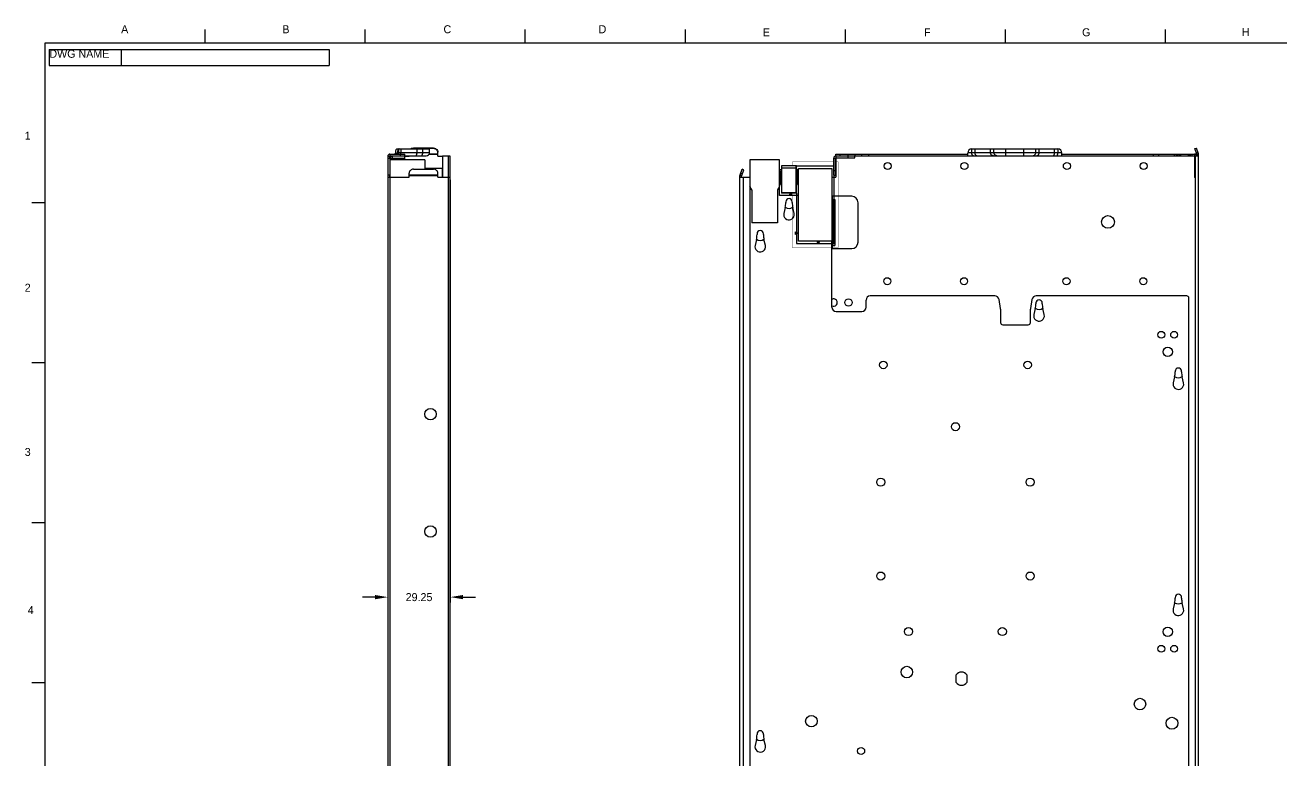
# Model space of a CAD drawing. Header units: millimetres. Extents: x 27 to 822, y 22 to 571.
# Drawn here: x 27.4 to 498.7, y 294.8 to 570.6 of the extents above; entities that cross this region are included whole.
import ezdxf

# ---------------------------------------------------------------- set-up
doc = ezdxf.new("R2010")
doc.units = ezdxf.units.MM
doc.header["$LTSCALE"] = 46.255
doc.header["$PDMODE"] = 3
doc.header["$PDSIZE"] = 0.3125
doc.layers.get('0').update_dxf_attribs({"linetype": 'CONTINUOUS'})
doc.layers.get('Defpoints').update_dxf_attribs({"linetype": 'CONTINUOUS'})
for name, color, linetype in [('DFAC36MR000_DXF_CONTINUOUS_LINE', 7, 'CONTINUOUS'), ('DFHS03FR014_DXF_CONTINUOUS_LINE', 7, 'CONTINUOUS'), ('OES-SLED-ASSY-NOKIA-RDXF_FORMAT', 7, 'CONTINUOUS'), ('S9N-10123543DXF_CONTINUOUS_LINE', 7, 'CONTINUOUS'), ('S9N-MB-REF_DXF_CONTINUOUS_LINE', 7, 'CONTINUOUS'), ('S9N-MB-TRAY-BASE-1DXF_DIMENSION', 7, 'CONTINUOUS'), ('S9N-MB-TRAY-DXF_CONTINUOUS_LINE', 7, 'CONTINUOUS')]:
    doc.layers.add(name, color=color, linetype=linetype)
doc.styles.add('TEXTSTYLE_2', font='txt')
doc.dimstyles.new('DIMSTYLE_1', dxfattribs={"dimtxt": 3, "dimasz": 4.76, "dimexe": 2, "dimexo": 1, "dimgap": 3, "dimtad": 0, "dimtih": 1, "dimtoh": 1, "dimlfac": 1.25, "dimdsep": 46, "dimtxsty": 'Standard', "dimblk": '_FILLED', "dimblk1": '_FILLED', "dimblk2": '_FILLED', "dimcen": 0.09, "dimadec": 0, "dimazin": 0, "dimtp": 0.01, "dimtm": 0.01, "dimtfac": 1, "dimtofl": 0, "dimtmove": 0, "dimatfit": 3, "dimldrblk": '_FILLED', "dimfxl": 1, "dimtolj": 1, "dimarcsym": 0})

# ---------------------------------------------------------------- blocks, each defined once
blk = doc.blocks.new('_FILLED')
at = {"color": 0, "linetype": 'ByBlock'}
blk.add_solid([(0, 0), (-1, 0.167), (-1, -0.167)], dxfattribs=at)
blk = doc.blocks.new('*D7')
at = {"layer": 'Defpoints', "color": 0}
for p in [(163.44, 513.57), (186.84, 513.57), (186.84, 356.16)]:
    blk.add_point(p, dxfattribs=at)
at = {"layer": 'S9N-MB-TRAY-BASE-1DXF_DIMENSION', "color": 0, "linetype": 'Continuous', "lineweight": -2}
for p, q in [((163.44, 512.57), (163.44, 354.16)), ((186.84, 512.57), (186.84, 354.16)), ((158.68, 356.16), (153.92, 356.16)), ((191.6, 356.16), (196.36, 356.16))]:
    blk.add_line(p, q, dxfattribs=at)
at = {"layer": 'S9N-MB-TRAY-BASE-1DXF_DIMENSION', "color": 0, "lineweight": -2, "xscale": 4.76, "yscale": 4.76, "zscale": 4.76}
blk.add_blockref('_FILLED', (163.44, 356.16), dxfattribs=at)
at = {"layer": 'S9N-MB-TRAY-BASE-1DXF_DIMENSION', "color": 0, "lineweight": -2, "xscale": 4.76, "yscale": 4.76, "zscale": 4.76, "rotation": 180}
blk.add_blockref('_FILLED', (186.84, 356.16), dxfattribs=at)
at = {"layer": 'S9N-MB-TRAY-BASE-1DXF_DIMENSION', "color": 0, "insert": (175.14, 357.66), "char_height": 3, "attachment_point": 2}
blk.add_mtext('\\A1;29.25', dxfattribs=at)
blk = doc.blocks.new('*T14')
at = {"color": 0, "linetype": 'Continuous', "lineweight": -2}
for p, q in [((0, 0), (105, 0)), ((0, 0), (0, -6)), ((27, 0), (27, -6)), ((105, 0), (105, -6)), ((0, -6), (105, -6))]:
    blk.add_line(p, q, dxfattribs=at)
at = {"color": 0, "linetype": 'Continuous', "insert": (0.06, -0.06), "char_height": 3, "width": 26.88, "attachment_point": 1}
blk.add_mtext('DWG NAME', dxfattribs=at)

msp = doc.modelspace()

# ---------------------------------------------------------------- linework, layer by layer
at = {"layer": 'DFAC36MR000_DXF_CONTINUOUS_LINE', "color": 0, "linetype": 'Continuous'}
for p, q in [((183.924, 516.9317), (177.324, 516.9317)), ((183.924, 513.5717), (183.924, 516.9317)), ((330.6716, 517.7317), (316.6716, 517.7317)), ((317.4716, 489.6117), (317.4716, 516.9317)), ((317.4716, 516.9317), (329.9516, 516.9317)), ((329.9516, 516.9317), (329.9516, 489.6117)), ((330.7516, 488.8117), (330.7516, 514.3717)), ((316.6716, 507.5717), (316.6716, 488.8117)), ((316.3602, 492.1066), (316.3602, 493.1167)), ((316.3602, 493.1167), (317.3703, 492.6117)), ((317.3703, 492.6117), (316.3602, 492.1066)), ((316.6716, 488.8117), (330.7516, 488.8117)), ((329.9516, 489.6117), (317.4716, 489.6117)), ((324.409, 489.3157), (324.4018, 489.2791)), ((324.4018, 489.2791), (324.4018, 489.2132)), ((324.4018, 489.2132), (324.409, 489.1766)), ((324.4162, 489.3376), (324.409, 489.3157)), ((324.409, 489.1766), (324.4162, 489.1546)), ((324.4305, 489.3669), (324.4162, 489.3376)), ((324.4162, 489.1546), (324.4305, 489.1254)), ((324.452, 489.3888), (324.4305, 489.3669)), ((324.4305, 489.1254), (324.452, 489.1034)), ((324.4448, 489.3157), (324.4377, 489.2717)), ((324.4377, 489.2717), (324.4377, 489.2205)), ((324.4377, 489.2205), (324.4448, 489.1766)), ((324.4735, 489.3596), (324.4448, 489.3157)), ((324.4448, 489.1766), (324.4735, 489.1327)), ((324.4878, 489.4108), (324.452, 489.3888)), ((324.452, 489.1034), (324.4878, 489.0814)), ((324.495, 489.3742), (324.4735, 489.3596)), ((324.4735, 489.1327), (324.495, 489.118)), ((324.5308, 489.4181), (324.4878, 489.4108)), ((324.4878, 489.0814), (324.5308, 489.0741)), ((324.5308, 489.3815), (324.495, 489.3742)), ((324.495, 489.118), (324.5308, 489.1107)), ((324.5738, 489.4108), (324.5308, 489.4181)), ((324.5667, 489.3742), (324.5308, 489.3815)), ((324.5308, 489.1107), (324.5667, 489.118)), ((324.5308, 489.0741), (324.5738, 489.0814)), ((324.5882, 489.3596), (324.5667, 489.3742)), ((324.5667, 489.118), (324.5882, 489.1327)), ((324.6097, 489.3888), (324.5738, 489.4108)), ((324.5738, 489.0814), (324.6097, 489.1034)), ((324.6168, 489.3157), (324.5882, 489.3596)), ((324.5882, 489.1327), (324.6168, 489.1766)), ((324.6312, 489.3669), (324.6097, 489.3888)), ((324.6097, 489.1034), (324.6312, 489.1254)), ((324.624, 489.2717), (324.6168, 489.3157)), ((324.6168, 489.1766), (324.624, 489.2205)), ((324.624, 489.2205), (324.624, 489.2717)), ((324.6455, 489.3376), (324.6312, 489.3669)), ((324.6312, 489.1254), (324.6455, 489.1546)), ((324.6527, 489.3157), (324.6455, 489.3376)), ((324.6455, 489.1546), (324.6527, 489.1766)), ((324.6598, 489.2791), (324.6527, 489.3157)), ((324.6527, 489.1766), (324.6598, 489.2132)), ((324.6598, 489.2132), (324.6598, 489.2791)), ((324.7172, 489.2717), (324.7172, 489.301)), ((324.7172, 489.301), (324.8318, 489.301)), ((324.8318, 489.2717), (324.7172, 489.2717)), ((324.7172, 489.1839), (324.7172, 489.2132)), ((324.7172, 489.2132), (324.8318, 489.2132)), ((324.8318, 489.1839), (324.7172, 489.1839)), ((324.8318, 489.301), (324.8318, 489.2717)), ((324.8318, 489.2132), (324.8318, 489.1839)), ((324.8892, 489.0741), (324.8892, 489.4181)), ((324.8892, 489.4181), (324.9322, 489.4181)), ((324.9322, 489.0741), (324.8892, 489.0741)), ((324.9322, 489.4181), (324.9322, 489.2571)), ((324.9322, 489.2571), (325.1328, 489.2571)), ((324.9322, 489.2132), (324.9322, 489.0741)), ((325.1328, 489.2132), (324.9322, 489.2132)), ((325.1328, 489.2571), (325.1328, 489.4181)), ((325.1328, 489.4181), (325.1758, 489.4181)), ((325.1328, 489.0741), (325.1328, 489.2132)), ((325.1758, 489.0741), (325.1328, 489.0741)), ((325.1758, 489.4181), (325.1758, 489.0741))]:
    msp.add_line(p, q, dxfattribs=at)
at = {"layer": 'DFAC36MR000_DXF_CONTINUOUS_LINE', "color": 0, "linetype": 'Continuous', "const_width": 0.1282}
for points in [[(315.0716, 517.9717), (315.0716, 519.3317)], [(315.0716, 519.3317), (330.6716, 519.3317)], [(331.3116, 519.3317), (332.3516, 519.3317)], [(332.3516, 519.3317), (332.3516, 487.2117)], [(315.0716, 487.2117), (315.0716, 507.5717)], [(332.3516, 487.2117), (315.0716, 487.2117)]]:
    msp.add_lwpolyline(points, dxfattribs=at)
at = {"layer": 'DFHS03FR014_DXF_CONTINUOUS_LINE', "color": 0, "linetype": 'Continuous'}
for p, q in [((310.2716, 516.4917), (311.0716, 516.4917)), ((311.0716, 517.8117), (311.0716, 507.5717)), ((311.2316, 507.7317), (311.2316, 517.9717)), ((311.2316, 517.9717), (316.5116, 517.9717)), ((311.2316, 517.1717), (316.5116, 517.1717)), ((316.5116, 507.7317), (316.5116, 517.9717)), ((316.6716, 507.5717), (316.6716, 517.8117)), ((316.6716, 516.4917), (317.4716, 516.4917)), ((310.2716, 506.7717), (310.2716, 510.1317)), ((317.4716, 506.7717), (310.2716, 506.7717)), ((311.2316, 507.7317), (311.0716, 507.5717)), ((316.6716, 507.5717), (311.0716, 507.5717)), ((316.5116, 507.7317), (311.2316, 507.7317)), ((314.0798, 507.2405), (314.0735, 507.2082)), ((314.0735, 507.2082), (314.0735, 507.15)), ((314.0735, 507.15), (314.0798, 507.1176)), ((314.0862, 507.2599), (314.0798, 507.2405)), ((314.0798, 507.1176), (314.0862, 507.0982)), ((314.0988, 507.2858), (314.0862, 507.2599)), ((314.0862, 507.0982), (314.0988, 507.0724)), ((314.1178, 507.3052), (314.0988, 507.2858)), ((314.0988, 507.0724), (314.1178, 507.0529)), ((314.1115, 507.2405), (314.1052, 507.2017)), ((314.1052, 507.2017), (314.1052, 507.1564)), ((314.1052, 507.1564), (314.1115, 507.1176)), ((314.1368, 507.2793), (314.1115, 507.2405)), ((314.1115, 507.1176), (314.1368, 507.0788)), ((314.1495, 507.3246), (314.1178, 507.3052)), ((314.1178, 507.0529), (314.1495, 507.0335)), ((314.1558, 507.2923), (314.1368, 507.2793)), ((314.1368, 507.0788), (314.1558, 507.0659)), ((314.1875, 507.3311), (314.1495, 507.3246)), ((314.1495, 507.0335), (314.1875, 507.0271)), ((314.1875, 507.2987), (314.1558, 507.2923)), ((314.1558, 507.0659), (314.1875, 507.0594)), ((314.2255, 507.3246), (314.1875, 507.3311)), ((314.2192, 507.2923), (314.1875, 507.2987)), ((314.1875, 507.0594), (314.2192, 507.0659)), ((314.1875, 507.0271), (314.2255, 507.0335)), ((314.2382, 507.2793), (314.2192, 507.2923)), ((314.2192, 507.0659), (314.2382, 507.0788)), ((314.2572, 507.3052), (314.2255, 507.3246)), ((314.2255, 507.0335), (314.2572, 507.0529)), ((314.2635, 507.2405), (314.2382, 507.2793)), ((314.2382, 507.0788), (314.2635, 507.1176)), ((314.2762, 507.2858), (314.2572, 507.3052)), ((314.2572, 507.0529), (314.2762, 507.0724)), ((314.2698, 507.2017), (314.2635, 507.2405)), ((314.2635, 507.1176), (314.2698, 507.1564)), ((314.2698, 507.1564), (314.2698, 507.2017)), ((314.2888, 507.2599), (314.2762, 507.2858)), ((314.2762, 507.0724), (314.2888, 507.0982)), ((314.2952, 507.2405), (314.2888, 507.2599)), ((314.2888, 507.0982), (314.2952, 507.1176)), ((314.3015, 507.2082), (314.2952, 507.2405)), ((314.2952, 507.1176), (314.3015, 507.15)), ((314.3015, 507.15), (314.3015, 507.2082)), ((314.3522, 507.2017), (314.3522, 507.2276)), ((314.3522, 507.2276), (314.4535, 507.2276)), ((314.4535, 507.2017), (314.3522, 507.2017)), ((314.3522, 507.1241), (314.3522, 507.15)), ((314.3522, 507.15), (314.4535, 507.15)), ((314.4535, 507.1241), (314.3522, 507.1241)), ((314.4535, 507.2276), (314.4535, 507.2017)), ((314.4535, 507.15), (314.4535, 507.1241)), ((314.5042, 507.0271), (314.5042, 507.3311)), ((314.5042, 507.3311), (314.5422, 507.3311)), ((314.5422, 507.0271), (314.5042, 507.0271)), ((314.5422, 507.3311), (314.5422, 507.1888)), ((314.5422, 507.1888), (314.7195, 507.1888)), ((314.5422, 507.15), (314.5422, 507.0271)), ((314.7195, 507.15), (314.5422, 507.15)), ((314.7195, 507.1888), (314.7195, 507.3311)), ((314.7195, 507.3311), (314.7575, 507.3311)), ((314.7195, 507.0271), (314.7195, 507.15)), ((314.7575, 507.0271), (314.7195, 507.0271)), ((314.7575, 507.3311), (314.7575, 507.0271)), ((316.5116, 507.7317), (316.6716, 507.5717))]:
    msp.add_line(p, q, dxfattribs=at)
at = {"layer": 'DFHS03FR014_DXF_CONTINUOUS_LINE', "color": 0, "linetype": 'Continuous', "const_width": 0.1282}
for points in [[(311.0716, 517.9717), (311.0716, 517.8117)], [(311.2316, 517.9717), (311.0716, 517.9717)], [(316.6716, 517.9717), (316.5116, 517.9717)], [(316.6716, 517.8117), (316.6716, 517.9717)]]:
    msp.add_lwpolyline(points, dxfattribs=at)
at = {"layer": 'DFHS03FR014_DXF_CONTINUOUS_LINE', "color": 0, "linetype": 'Continuous'}
for centre, start, end in [((311.2316, 517.8117), 90, 180), ((316.5116, 517.8117), 0, 90)]:
    msp.add_arc(centre, 0.16, start, end, dxfattribs=at)
for points, knots in [([(311.2316, 517.1717), (311.2104, 517.1717), (311.1797, 517.1693), (311.141, 517.1605), (311.1051, 517.1484), (311.0716, 517.1267), (311.0716, 517.1054)], [0, 0, 0, 0, 0.34987317, 0.50781745, 0.64777109, 1, 1, 1, 1]), ([(316.5116, 517.1717), (316.5328, 517.1717), (316.5636, 517.1693), (316.6023, 517.1604), (316.6382, 517.1484), (316.6716, 517.1267), (316.6716, 517.1054)], [0, 0, 0, 0, 0.3498761, 0.507823, 0.64777482, 1, 1, 1, 1])]:
    msp.add_open_spline(points, degree=3, knots=knots, dxfattribs=at)
at = {"layer": 'OES-SLED-ASSY-NOKIA-RDXF_FORMAT', "color": 0, "linetype": 'Continuous'}
for p, q in [((95, 564), (95, 569)), ((155, 564), (155, 569)), ((215, 564), (215, 569)), ((275, 564), (275, 569)), ((335, 564), (335, 569)), ((395, 564), (395, 569)), ((455, 564), (455, 569)), ((35, 30), (35, 564)), ((35, 564), (811, 564)), ((35, 504), (30, 504)), ((35, 444), (30, 444)), ((35, 384), (30, 384)), ((35, 324), (30, 324))]:
    msp.add_line(p, q, dxfattribs=at)
at = {"layer": 'S9N-10123543DXF_CONTINUOUS_LINE', "color": 0, "linetype": 'Continuous'}
for p, q in [((164.204, 520.1317), (164.204, 513.5717)), ((177.324, 520.1317), (164.204, 520.1317)), ((177.324, 520.1317), (177.324, 516.6269)), ((299.1516, 520.1317), (299.1516, 510.1317)), ((310.2716, 520.1317), (299.1516, 520.1317)), ((310.2716, 510.1317), (310.2716, 520.1317)), ((299.9116, 508.9317), (299.1516, 510.1317)), ((299.9116, 508.9317), (299.9116, 496.5317)), ((310.2716, 510.1317), (309.5116, 508.9317)), ((309.5116, 508.9317), (309.5116, 496.5317)), ((309.5116, 496.5317), (299.9116, 496.5317))]:
    msp.add_line(p, q, dxfattribs=at)
at = {"layer": 'S9N-MB-REF_DXF_CONTINUOUS_LINE', "color": 0, "linetype": 'Continuous'}
for p, q in [((310.6716, 515.5717), (310.6716, 511.1717)), ((317.0716, 511.1717), (317.0716, 515.5717)), ((299.1516, 509.5717), (299.1516, 216.0517)), ((312.6716, 504.3717), (312.6716, 504.1094)), ((315.0716, 504.1094), (315.0716, 504.3717)), ((312.4548, 502.2593), (311.9259, 500.0342)), ((315.8174, 500.0342), (315.2885, 502.2593)), ((315.8554, 499.3171), (315.8174, 500.0342)), ((301.6548, 490.2593), (301.1259, 488.0342)), ((301.8716, 492.3717), (301.8716, 492.1094)), ((304.2716, 492.1094), (304.2716, 492.3717)), ((305.0174, 488.0342), (304.4885, 490.2593)), ((305.0554, 487.3171), (305.0174, 488.0342)), ((329.9516, 464.8517), (329.9516, 489.6117)), ((342.7516, 464.8517), (342.7516, 467.4917)), ((391.0362, 469.0917), (344.3516, 469.0917)), ((393.1699, 464.4223), (392.6145, 467.7547)), ((404.9688, 467.7547), (404.4134, 464.4223)), ((462.9916, 469.0917), (406.547, 469.0917)), ((463.7916, 216.0517), (463.7916, 468.2917)), ((331.5516, 463.2517), (341.1516, 463.2517)), ((393.1916, 464.1592), (393.1916, 459.0917)), ((404.3916, 459.0917), (404.3916, 464.1592)), ((406.2148, 464.3393), (405.6859, 462.1142)), ((406.4316, 466.4517), (406.4316, 466.1894)), ((408.8316, 466.1894), (408.8316, 466.4517)), ((409.5774, 462.1142), (409.0485, 464.3393)), ((409.6154, 461.3971), (409.5774, 462.1142)), ((393.9916, 458.2917), (403.5916, 458.2917)), ((458.4548, 438.7393), (457.9259, 436.5142)), ((458.6716, 440.8517), (458.6716, 440.5894)), ((461.0716, 440.5894), (461.0716, 440.8517)), ((461.8174, 436.5142), (461.2885, 438.7393)), ((461.8554, 435.7971), (461.8174, 436.5142)), ((458.4548, 353.9393), (457.9259, 351.7142)), ((458.6716, 356.0517), (458.6716, 355.7894)), ((461.0716, 355.7894), (461.0716, 356.0517)), ((461.8174, 351.7142), (461.2885, 353.9393)), ((461.8554, 350.9971), (461.8174, 351.7142)), ((376.4716, 326.9222), (376.4716, 324.2211)), ((380.6316, 324.2211), (380.6316, 326.9222)), ((301.6548, 302.7393), (301.1259, 300.5142)), ((301.8716, 304.8517), (301.8716, 304.5894)), ((304.2716, 304.5894), (304.2716, 304.8517)), ((305.0174, 300.5142), (304.4885, 302.7393)), ((305.0554, 299.7971), (305.0174, 300.5142))]:
    msp.add_line(p, q, dxfattribs=at)
for centre, radius in [((453.4716, 454.5317), 1.28), ((458.2716, 454.5317), 1.28), ((455.8716, 448.1317), 1.76), ((349.2452, 443.2197), 1.4), ((403.3652, 443.2197), 1.4), ((376.2716, 420.0517), 1.52), ((348.2716, 399.2517), 1.52), ((404.2716, 399.2517), 1.52), ((348.2716, 364.0517), 1.52), ((404.2716, 364.0517), 1.52), ((358.6716, 343.2517), 1.52), ((393.8716, 343.2517), 1.52), ((455.8716, 343.1877), 1.76), ((453.4716, 336.7877), 1.28), ((458.2716, 336.7877), 1.28), ((358.0716, 328.0517), 2.16), ((445.4716, 316.0517), 2.16), ((322.2716, 309.6517), 2.16), ((457.4716, 308.8517), 2.24), ((340.9116, 298.4701), 1.32)]:
    msp.add_circle(centre, radius, dxfattribs=at)
for centre, radius, start, end in [((311.4716, 515.5717), 0.8, 120.598893, 180), ((316.2716, 515.5717), 0.8, 0, 59.401107), ((299.9516, 509.5717), 0.8, 150.897068, 180), ((309.8716, 511.1717), 0.8, 300.598893, 360), ((317.8716, 511.1717), 0.8, 180, 239.401107), ((313.8716, 504.3717), 1.2, 0, 180), ((313.8716, 499.5717), 2, 166.628849, 352.687972), ((304.6716, 504.1094), 8, 346.628849, 360), ((323.0716, 504.1094), 8, 180, 193.371151), ((293.8716, 492.1094), 8, 346.628849, 360), ((303.0716, 492.3717), 1.2, 0, 180), ((312.2716, 492.1094), 8, 180, 193.371151), ((303.0716, 487.5717), 2, 166.628849, 352.687972), ((344.3516, 467.4917), 1.6, 90, 180), ((391.0362, 467.4917), 1.6, 9.462322, 90), ((406.547, 467.4917), 1.6, 90, 170.537678), ((407.6316, 466.4517), 1.2, 0, 180), ((462.9916, 468.2917), 0.8, 0, 90), ((331.5516, 464.8517), 1.6, 180, 270), ((341.1516, 464.8517), 1.6, 270, 360), ((391.5916, 464.1592), 1.6, 0, 9.462322), ((405.9916, 464.1592), 1.6, 170.537678, 180), ((407.6316, 461.6517), 2, 166.628849, 352.687972), ((398.4316, 466.1894), 8, 346.628849, 360), ((416.8316, 466.1894), 8, 180, 193.371151), ((393.9916, 459.0917), 0.8, 180, 270), ((403.5916, 459.0917), 0.8, 270, 360), ((450.6716, 440.5894), 8, 346.628849, 360), ((459.8716, 440.8517), 1.2, 0, 180), ((469.0716, 440.5894), 8, 180, 193.371151), ((459.8716, 436.0517), 2, 166.628849, 352.687972), ((450.6716, 355.7894), 8, 346.628849, 360), ((459.8716, 356.0517), 1.2, 0, 180), ((469.0716, 355.7894), 8, 180, 193.371151), ((459.8716, 351.2517), 2, 166.628849, 352.687972), ((378.5516, 325.5717), 2.48, 32.995885, 147.004115), ((378.5516, 325.5717), 2.48, 212.995885, 327.004115), ((293.8716, 304.5894), 8, 346.628849, 360), ((303.0716, 304.8517), 1.2, 0, 180), ((312.2716, 304.5894), 8, 180, 193.371151), ((303.0716, 300.0517), 2, 166.628849, 352.687972)]:
    msp.add_arc(centre, radius, start, end, dxfattribs=at)
at = {"layer": 'S9N-MB-TRAY-DXF_CONTINUOUS_LINE', "color": 0, "linetype": 'Continuous'}
for p, q in [((166.8894, 524.2117), (167.412, 524.2117)), ((167.5717, 524.2117), (179.124, 524.2117)), ((167.5717, 522.9317), (167.5717, 524.2082)), ((168.4063, 522.9317), (168.4063, 524.2117)), ((173.044, 524.328), (173.044, 524.5469)), ((180.604, 524.5469), (173.044, 524.5469)), ((180.604, 524.328), (173.044, 524.328)), ((174.4139, 522.9317), (174.4139, 524.2117)), ((176.5605, 522.9317), (176.5605, 524.2117)), ((179.124, 522.9317), (179.124, 524.2117)), ((180.604, 524.328), (180.604, 524.5469)), ((382.3688, 522.9317), (382.3688, 524.2082)), ((382.4738, 524.2117), (414.6294, 524.2117)), ((383.6374, 522.9317), (383.6374, 524.2117)), ((389.4009, 522.9317), (389.4009, 524.2117)), ((390.6888, 522.9317), (390.6888, 524.2117)), ((395.2164, 521.6517), (395.2164, 524.2117)), ((401.8869, 521.6517), (401.8869, 524.2117)), ((406.4144, 522.9317), (406.4144, 524.2117)), ((407.7024, 522.9317), (407.7024, 524.2117)), ((413.4658, 522.9317), (413.4658, 524.2117)), ((414.7345, 522.9317), (414.7345, 524.2082)), ((466.0494, 524.328), (466.6508, 524.5469)), ((466.822, 522.2053), (466.0494, 524.328)), ((467.4234, 522.4242), (466.6508, 524.5469)), ((163.444, 521.4917), (163.444, 185.0117)), ((163.444, 521.4917), (164.084, 521.4917)), ((163.444, 520.7717), (169.844, 520.7717)), ((164.084, 521.4917), (164.084, 520.7717)), ((164.244, 522.2917), (164.244, 521.6517)), ((164.244, 522.2917), (169.844, 522.2917)), ((164.244, 521.6517), (177.844, 521.6517)), ((164.244, 520.7717), (164.244, 520.1317)), ((165.044, 521.5717), (165.044, 520.7717)), ((165.044, 521.5717), (169.844, 521.5717)), ((166.3982, 522.6117), (167.0833, 522.6117)), ((167.1242, 522.9317), (179.124, 522.9317)), ((168.244, 521.6517), (168.244, 522.2917)), ((169.844, 521.6517), (169.844, 522.2917)), ((169.844, 520.1317), (169.844, 521.5717)), ((169.844, 521.4917), (171.444, 521.4917)), ((171.444, 521.4917), (171.444, 521.6517)), ((182.204, 522.1506), (178.832, 522.1506)), ((182.204, 522.2053), (178.8685, 522.2053)), ((182.204, 521.4917), (182.204, 522.8245)), ((182.204, 521.4917), (183.964, 521.4917)), ((183.964, 521.4917), (183.964, 513.5717)), ((186.8417, 521.4917), (183.964, 521.4917)), ((186.204, 206.68), (186.204, 521.4917)), ((186.844, 206.68), (186.844, 521.4917)), ((330.6716, 514.3717), (330.6716, 520.7717)), ((330.6716, 520.7717), (331.4716, 520.7717)), ((331.3116, 514.3717), (331.3116, 520.7717)), ((331.4716, 521.6517), (331.4716, 522.2917)), ((331.4716, 522.2917), (380.8738, 522.2917)), ((331.4716, 521.6517), (459.4835, 521.6517)), ((331.4716, 521.5717), (331.4716, 513.5717)), ((331.4716, 521.5717), (338.5916, 521.5717)), ((331.4716, 520.9317), (338.5916, 520.9317)), ((333.0716, 521.6517), (333.0716, 522.2917)), ((336.0316, 520.9317), (336.0316, 521.5717)), ((336.1034, 521.6517), (336.1034, 522.2917)), ((338.5916, 520.9317), (338.5916, 521.5717)), ((465.9516, 521.4917), (338.5916, 521.4917)), ((338.6642, 521.6517), (338.6642, 522.2917)), ((341.2391, 521.6517), (341.2391, 522.2917)), ((343.7998, 521.6517), (343.7998, 522.2917)), ((380.8738, 521.6517), (380.8738, 522.6117)), ((380.9062, 522.9317), (416.1971, 522.9317)), ((416.2294, 521.6517), (416.2294, 522.6117)), ((416.2294, 522.2917), (459.4835, 522.2917)), ((450.4351, 522.2917), (450.4351, 521.6517)), ((452.3777, 522.2917), (452.3777, 521.6517)), ((458.3092, 522.2917), (458.3092, 521.6517)), ((459.0862, 522.2917), (459.0862, 521.6517)), ((459.4835, 521.6517), (459.4835, 522.2917)), ((459.4835, 522.2917), (465.9516, 522.2917)), ((459.4835, 521.6517), (465.9516, 521.6517)), ((460.1491, 521.6517), (460.1491, 522.2917)), ((460.4429, 522.2917), (460.4429, 521.6517)), ((460.7116, 522.2917), (460.7116, 521.6517)), ((463.6716, 521.6517), (463.6716, 522.2917)), ((463.9404, 521.6517), (463.9404, 522.2917)), ((464.2341, 522.2917), (464.2341, 521.6517)), ((464.8998, 522.2917), (464.8998, 521.6517)), ((465.9516, 522.2917), (465.9516, 521.4917)), ((465.9516, 521.4917), (465.9516, 513.4917)), ((466.1116, 515.0917), (466.1116, 521.4917)), ((466.1916, 521.4917), (466.1116, 521.4917)), ((466.1916, 521.4917), (466.1916, 201.2312)), ((467.4716, 521.4917), (466.1916, 521.4917)), ((466.5966, 522.8245), (467.198, 523.0434)), ((467.4234, 522.4242), (466.822, 522.2053)), ((466.8316, 522.1506), (466.8316, 521.4917)), ((467.4716, 522.1506), (466.8316, 522.1506)), ((467.4716, 185.0117), (467.4716, 522.1506)), ((164.244, 514.3717), (163.444, 514.3717)), ((164.084, 514.3717), (164.084, 513.5717)), ((171.444, 513.5717), (171.444, 515.1234)), ((171.444, 514.5042), (182.204, 514.5042)), ((171.444, 514.2306), (182.204, 514.2306)), ((173.044, 516.6269), (180.604, 516.6269)), ((182.204, 513.5717), (182.204, 515.1234)), ((295.4716, 185.0117), (295.4716, 514.2306)), ((295.4716, 514.2306), (296.1116, 514.2306)), ((295.5199, 514.5042), (296.2925, 516.6269)), ((295.5199, 514.5042), (296.1213, 514.2853)), ((296.3467, 514.9045), (295.7453, 515.1234)), ((296.1116, 513.5717), (296.1116, 514.2306)), ((296.1213, 514.2853), (296.8939, 516.408)), ((296.8939, 516.408), (296.2925, 516.6269)), ((331.3116, 515.9717), (330.6716, 515.9717)), ((330.6716, 514.3717), (331.4716, 514.3717)), ((466.1116, 516.6917), (466.1916, 516.6917)), ((466.1116, 515.0917), (466.1916, 515.0917)), ((163.444, 513.5717), (171.444, 513.5717)), ((164.244, 513.5717), (164.244, 185.0117)), ((182.204, 513.5717), (186.8417, 513.5717)), ((295.4716, 513.5717), (296.7516, 513.5717)), ((296.7516, 201.2312), (296.7516, 513.5717)), ((296.7516, 513.5717), (299.1516, 513.5717)), ((310.2716, 513.5717), (310.6716, 513.5717)), ((317.0716, 513.5717), (317.4716, 513.5717)), ((329.9516, 513.5717), (331.4716, 513.5717)), ((466.1916, 513.4917), (465.9516, 513.4917)), ((330.1916, 486.8517), (330.1916, 506.4517)), ((337.3916, 506.4517), (330.1916, 506.4517)), ((330.1916, 505.2517), (330.9916, 505.2517)), ((330.3516, 488.0517), (330.3516, 505.2517)), ((330.9916, 505.2517), (330.9916, 488.0517)), ((330.3516, 502.8517), (330.9916, 502.8517)), ((339.7916, 489.2517), (339.7916, 504.0517)), ((330.3516, 490.4517), (330.9916, 490.4517)), ((330.1916, 488.0517), (330.9916, 488.0517)), ((330.1916, 486.8517), (337.3916, 486.8517))]:
    msp.add_line(p, q, dxfattribs=at)
for centre, radius in [((350.8636, 517.8117), 1.32), ((379.6636, 517.8117), 1.32), ((418.0636, 517.8117), 1.32), ((446.8636, 517.8117), 1.32), ((433.4716, 496.8517), 2.4), ((350.7116, 474.6117), 1.32), ((379.5116, 474.6117), 1.32), ((417.9116, 474.6117), 1.32), ((446.7116, 474.6117), 1.32), ((336.1836, 466.6117), 1.36), ((179.444, 424.7717), 2.16), ((179.444, 380.7717), 2.16)]:
    msp.add_circle(centre, radius, dxfattribs=at)
for centre, radius, start, end in [((173.0228, 522.9118), 1.6315, 111.242971, 126.010963), ((382.4738, 522.6117), 1.6, 90, 180), ((414.6294, 522.6117), 1.6, 0, 90), ((164.244, 521.4917), 0.8, 90, 180), ((164.244, 521.4917), 0.16, 90, 180), ((165.044, 520.6917), 0.8, 90, 174.160142), ((165.844, 522.9317), 0.64, 270, 360), ((165.844, 522.9317), 1.28, 331.355732, 345.522488), ((165.8267, 522.9346), 1.2975, 345.586098, 359.868695), ((166.052, 522.9335), 1.5197, 343.810959, 359.929899), ((177.844, 522.9317), 1.28, 270, 360), ((331.4716, 520.7717), 0.8, 90, 180), ((331.4716, 520.7717), 0.16, 90, 180), ((392.0419, 522.8856), 1.3444, 203.12766, 206.218022), ((405.0614, 522.8856), 1.3444, 333.781978, 336.87234), ((465.9516, 521.4917), 0.8, 0, 90), ((465.9516, 521.4917), 0.16, 0, 90), ((466.6716, 522.1506), 0.16, 0, 20), ((466.6716, 522.1506), 0.8, 0, 20), ((296.2716, 514.2306), 0.8, 160, 180), ((296.2716, 514.2306), 0.16, 160, 180), ((337.3916, 504.0517), 2.4, 0, 90), ((313.8716, 504.3717), 2.44, 234.82877, 305.17123), ((303.0716, 492.3717), 2.44, 234.82877, 305.17123), ((337.3916, 489.2517), 2.4, 270, 360), ((330.5836, 466.6117), 1.36, 241.865965, 118.134035), ((407.6316, 466.4517), 2.44, 234.82877, 305.17123), ((459.8716, 440.8517), 2.44, 234.82877, 305.17123), ((459.8716, 356.0517), 2.44, 234.82877, 305.17123), ((303.0716, 304.8517), 2.44, 234.82877, 305.17123)]:
    msp.add_arc(centre, radius, start, end, dxfattribs=at)
msp.add_ellipse((167.6408, 522.6117), major_axis=(0, 1.6), ratio=0.65789474, start_param=0, end_param=0.0656992, dxfattribs=at)
for points, knots in [([(166.4841, 522.9317), (166.4845, 523.1054), (166.4862, 523.421), (166.5144, 523.8232), (166.6221, 524.1457), (166.8101, 524.2117), (166.8894, 524.2117)], [0, 0, 0, 0, 0.35527308, 0.64109589, 0.83781954, 1, 1, 1, 1]), ([(167.1341, 523.4455), (167.132, 523.405), (167.1251, 523.2338), (167.1245, 523.0624), (167.1242, 522.9317)], [0, 0, 0, 0, 0.23675076, 1, 1, 1, 1]), ([(167.1872, 523.847), (167.1794, 523.8178), (167.1506, 523.6856), (167.1397, 523.5503), (167.1341, 523.4455)], [0, 0, 0, 0, 0.22368796, 1, 1, 1, 1]), ([(167.3217, 524.1021), (167.306, 524.0869), (167.2427, 524.0129), (167.2066, 523.9195), (167.1872, 523.847)], [0, 0, 0, 0, 0.22572769, 1, 1, 1, 1]), ([(181.2163, 524.4325), (181.3125, 524.3951), (181.673, 524.2158), (181.9619, 523.8921), (182.0822, 523.6188)], [0, 0, 0, 0, 0.2569313, 1, 1, 1, 1]), ([(182.204, 522.8245), (182.204, 523.0206), (182.1192, 523.4204), (181.8807, 523.751), (181.7354, 523.8877)], [0, 0, 0, 0, 0.49561935, 1, 1, 1, 1]), ([(173.7554, 521.6517), (173.7989, 521.6517), (174.0066, 521.6958), (174.1481, 521.8838), (174.2223, 522.0288)], [0, 0, 0, 0, 0.21097136, 1, 1, 1, 1]), ([(174.3257, 522.2917), (174.3404, 522.3414), (174.3926, 522.5509), (174.4139, 522.7677), (174.4139, 522.9317)], [0, 0, 0, 0, 0.2402549, 1, 1, 1, 1]), ([(175.902, 521.6517), (175.9455, 521.6517), (176.1531, 521.6958), (176.2947, 521.8838), (176.3689, 522.0288)], [0, 0, 0, 0, 0.21097136, 1, 1, 1, 1]), ([(176.4723, 522.2917), (176.487, 522.3414), (176.5392, 522.5509), (176.5605, 522.7677), (176.5605, 522.9317)], [0, 0, 0, 0, 0.2402549, 1, 1, 1, 1]), ([(382.463, 522.2917), (382.4474, 522.3413), (382.3917, 522.5503), (382.3688, 522.7676), (382.3688, 522.9317)], [0, 0, 0, 0, 0.2408866, 1, 1, 1, 1]), ([(383.0723, 521.6517), (383.0276, 521.6517), (382.8213, 521.6903), (382.6684, 521.8642), (382.588, 522.003)], [0, 0, 0, 0, 0.21775945, 1, 1, 1, 1]), ([(383.7317, 522.2917), (383.716, 522.3413), (383.6604, 522.5503), (383.6374, 522.7676), (383.6374, 522.9317)], [0, 0, 0, 0, 0.2408866, 1, 1, 1, 1]), ([(384.3409, 521.6517), (384.2963, 521.6517), (384.09, 521.6903), (383.9371, 521.8642), (383.8566, 522.003)], [0, 0, 0, 0, 0.21775945, 1, 1, 1, 1]), ([(390.4985, 521.6517), (390.3068, 521.6517), (389.9028, 521.7829), (389.6389, 522.1071), (389.5479, 522.2917)], [0, 0, 0, 0, 0.48229675, 1, 1, 1, 1]), ([(391.2376, 521.8232), (391.1101, 521.9086), (390.9621, 522.0637), (390.8595, 522.2437), (390.8359, 522.2917)], [0, 0, 0, 0, 0.74145223, 1, 1, 1, 1]), ([(405.8656, 521.8232), (405.9932, 521.9086), (406.1412, 522.0637), (406.2437, 522.2437), (406.2674, 522.2917)], [0, 0, 0, 0, 0.74145223, 1, 1, 1, 1]), ([(406.6048, 521.6517), (406.7965, 521.6517), (407.2005, 521.7829), (407.4644, 522.1071), (407.5553, 522.2917)], [0, 0, 0, 0, 0.48229675, 1, 1, 1, 1]), ([(412.7623, 521.6517), (412.807, 521.6517), (413.0133, 521.6903), (413.1662, 521.8642), (413.2466, 522.003)], [0, 0, 0, 0, 0.21775945, 1, 1, 1, 1]), ([(413.3716, 522.2917), (413.3873, 522.3413), (413.4429, 522.5503), (413.4658, 522.7676), (413.4658, 522.9317)], [0, 0, 0, 0, 0.2408866, 1, 1, 1, 1]), ([(414.031, 521.6517), (414.0757, 521.6517), (414.282, 521.6903), (414.4349, 521.8642), (414.5153, 522.003)], [0, 0, 0, 0, 0.21775945, 1, 1, 1, 1]), ([(414.6402, 522.2917), (414.6559, 522.3413), (414.7115, 522.5503), (414.7345, 522.7676), (414.7345, 522.9317)], [0, 0, 0, 0, 0.2408866, 1, 1, 1, 1]), ([(173.044, 516.6269), (172.6393, 516.6269), (171.8097, 516.329), (171.444, 515.5107), (171.444, 515.1234)], [0, 0, 0, 0, 0.51098709, 1, 1, 1, 1]), ([(182.204, 515.1234), (182.204, 515.5107), (181.8382, 516.329), (181.0087, 516.6269), (180.604, 516.6269)], [0, 0, 0, 0, 0.48901291, 1, 1, 1, 1])]:
    msp.add_open_spline(points, degree=3, knots=knots, dxfattribs=at)
for points in [[(167.5717, 524.2082), (167.4816, 524.1992), (167.3868, 524.165), (167.3217, 524.1021)], [(172.4317, 524.4325), (172.6252, 524.5077), (172.8364, 524.5469), (173.044, 524.5469)], [(173.044, 524.328), (172.8364, 524.328), (172.6252, 524.2888), (172.4317, 524.2136)], [(180.604, 524.5469), (180.8116, 524.5469), (181.0227, 524.5077), (181.2163, 524.4325)], [(181.2163, 524.2136), (181.0227, 524.2888), (180.8116, 524.328), (180.604, 524.328)], [(181.7354, 523.8877), (181.5865, 524.0276), (181.4067, 524.1396), (181.2163, 524.2136)], [(182.0822, 523.6188), (182.1612, 523.4394), (182.204, 523.2395), (182.204, 523.0434)], [(166.3982, 522.6117), (166.4535, 522.7073), (166.4839, 522.8212), (166.4841, 522.9317)], [(167.4298, 522.2946), (167.4628, 522.3638), (167.49, 522.4361), (167.5114, 522.5098)], [(168.263, 522.2917), (168.3576, 522.4887), (168.4063, 522.7131), (168.4063, 522.9317)], [(174.2223, 522.0288), (174.2652, 522.1126), (174.299, 522.2014), (174.3257, 522.2917)], [(176.3689, 522.0288), (176.4118, 522.1126), (176.4456, 522.2014), (176.4723, 522.2917)], [(382.588, 522.003), (382.5355, 522.0938), (382.4946, 522.1917), (382.463, 522.2917)], [(383.8566, 522.003), (383.8041, 522.0938), (383.7633, 522.1917), (383.7317, 522.2917)], [(389.5479, 522.2917), (389.4512, 522.488), (389.4009, 522.7128), (389.4009, 522.9317)], [(390.8056, 522.3575), (390.7289, 522.5371), (390.6888, 522.7364), (390.6888, 522.9317)], [(391.7864, 521.6517), (391.5948, 521.6517), (391.3969, 521.7165), (391.2376, 521.8232)], [(405.3169, 521.6517), (405.5085, 521.6517), (405.7064, 521.7165), (405.8656, 521.8232)], [(406.2977, 522.3575), (406.3744, 522.5371), (406.4144, 522.7364), (406.4144, 522.9317)], [(407.5553, 522.2917), (407.6521, 522.488), (407.7024, 522.7128), (407.7024, 522.9317)], [(413.2466, 522.003), (413.2992, 522.0938), (413.34, 522.1917), (413.3716, 522.2917)], [(414.5153, 522.003), (414.5678, 522.0938), (414.6087, 522.1917), (414.6402, 522.2917)]]:
    msp.add_open_spline(points, degree=3, dxfattribs=at)

# ---------------------------------------------------------------- block references
msp.add_blockref('*T14', (36.4764, 561.4513))

# ---------------------------------------------------------------- texts
at = {"layer": 'OES-SLED-ASSY-NOKIA-RDXF_FORMAT', "color": 0, "linetype": 'Continuous', "char_height": 3, "attachment_point": 1, "line_spacing_factor": 0.9, "style": 'TEXTSTYLE_2'}
for s, insert, width in [('A', (63.4486, 570.5882), 3.857143), ('B', (123.8819, 570.5882), 3.535714), ('C', (184.3152, 570.5882), 3.75), ('D', (242.468, 570.5882), 4.071429), ('E', (304.0415, 569.448), 3.214286), ('F', (364.4748, 569.448), 3.214286), ('G', (423.7679, 569.448), 3.535714), ('H', (483.6546, 569.5515), 3.535714), ('1', (27.2947, 530.6794), 2.571429), ('2', (27.2947, 473.6669), 3.535714), ('3', (27.2947, 412.0933), 3.214286), ('4', (28.4349, 352.8003), 3.535714)]:
    msp.add_mtext(s, dxfattribs=dict(at, insert=insert, width=width))

# ---------------------------------------------------------------- dimensions: what is measured, and where the dimension line sits
at = {"layer": 'S9N-MB-TRAY-BASE-1DXF_DIMENSION', "color": 0, "linetype": 'Continuous'}
dim = msp.add_linear_dim(base=(186.844, 356.1647), p1=(163.444, 513.5717), p2=(186.844, 513.5717), dimstyle='DIMSTYLE_1', dxfattribs=at)
dim.commit()
dim.dimension.update_dxf_attribs({"geometry": '*D7', "text_midpoint": (175.144, 356.1647), "dimtype": 160})

doc.saveas('drawing.dxf')
